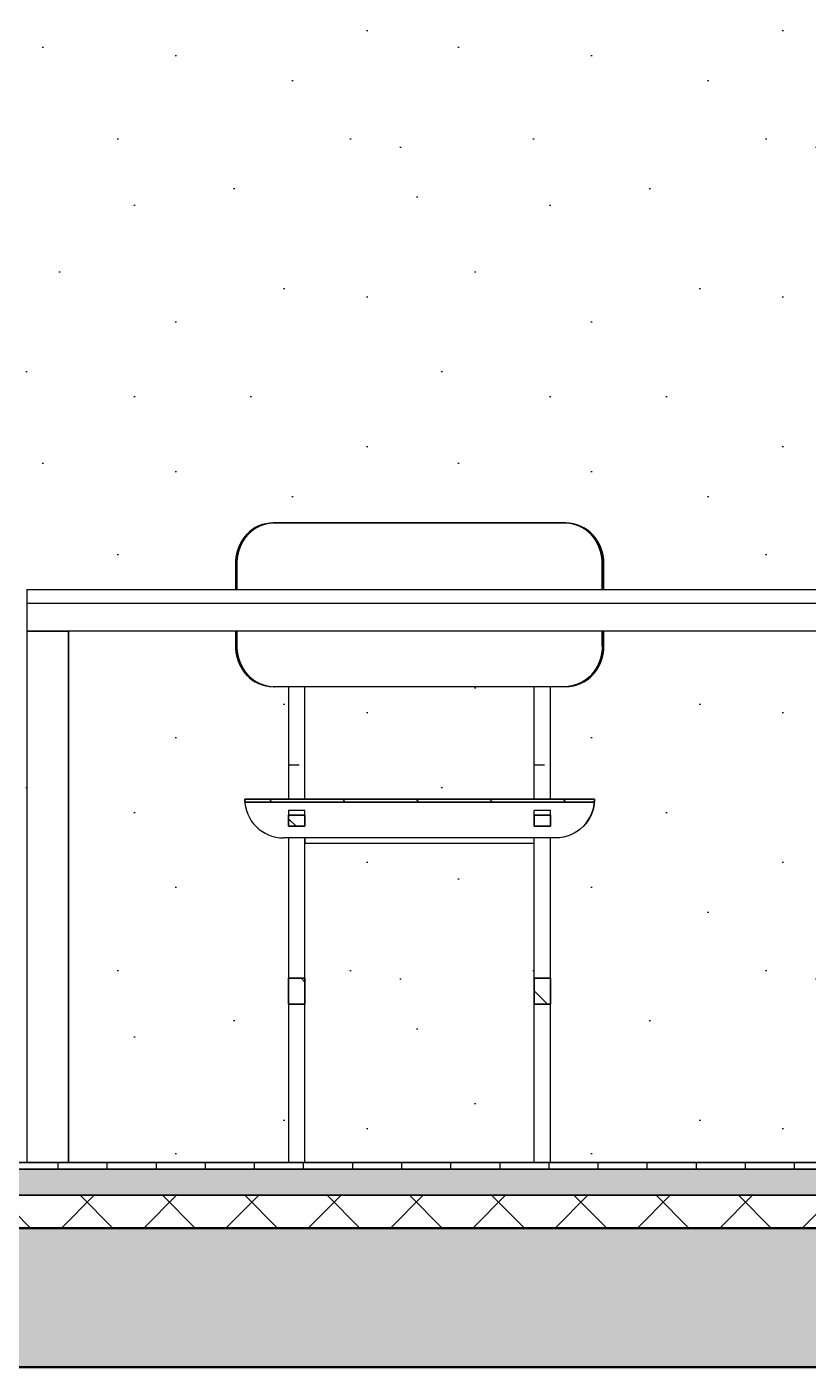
# Model space of a CAD drawing. Header units: millimetres. Extents: x -100 to 224448, y 0 to 22177.
# Drawn here: x 134184 to 135139, y 3600 to 5237 of the extents above; entities that cross this region are included whole.
import ezdxf

# ---------------------------------------------------------------- set-up
doc = ezdxf.new("R2010")
doc.units = ezdxf.units.MM
doc.linetypes.add('DASHED', pattern=[19.05, 12.7, -6.35])
doc.layers.get('0').update_dxf_attribs({"true_color": 0xdfdfdf})
for name, color, linetype in [('Background_0', 7, 'Continuous'), ('Boundary_0', 7, 'Continuous'), ('Boundary_Floor_ Ceramic Tiles', 7, 'Continuous'), ('Boundary_Insulation_ Extruded Polystyrene', 42, 'Continuous'), ('Boundary_Screed', 7, 'Continuous'), ('Elevation_Plaster_ Cement', 7, 'Continuous'), ('Fill_0', 7, 'Continuous'), ('Fill_Concrete_ Reinforced', 85, 'Continuous'), ('Fill_Floor_ Ceramic Tiles', 251, 'Continuous'), ('Fill_Insulation_ Extruded Polystyrene', 42, 'Continuous'), ('Fill_Screed', 251, 'Continuous'), ('Viewport border', 7, 'Continuous')]:
    doc.layers.add(name, color=color, linetype=linetype)
for name, color, linetype, lineweight in [('Background_Concrete_ Reinforced', 7, 'Continuous', 9), ('Background_Floor_ Ceramic Tiles', 7, 'Continuous', 9), ('Background_Insulation_ Extruded Polystyrene', 7, 'Continuous', 9), ('Background_Plaster_ Cement', 7, 'Continuous', 9), ('Background_Screed', 7, 'Continuous', 9), ('Boundary_Concrete_ Reinforced', 99, 'Continuous', 50)]:
    doc.layers.add(name, color=color, linetype=linetype, lineweight=lineweight)
doc.layers.add('BIM_ROOM_LINES', color=7, linetype='Continuous', plot=False)
pattern_1 = [(45, (-3002.4, 80), (-44.90128, 44.90128), [])]

# ---------------------------------------------------------------- blocks, each defined once
blk = doc.blocks.new("BB'__section__..%5CMainBuilding.dwg", base_point=(1833.3, -3770))
at = {"layer": 'Elevation_Plaster_ Cement'}
h = blk.add_hatch(dxfattribs=at)
h.set_pattern_fill('DOTS2', color=256, scale=20, style=0)
h.paths.add_polyline_path([(12402.4, 585), (12402.4, 525), (12334.4, 525), (12334.4, 80), (13284.4, 80), (13284.4, 729), (13284.4, 763), (13284.4, 780), (13539.4, 780), (13539.4, 811.4), (13552.8, 846.7, -0.001651), (13552.9, 846.9, -0.209989), (13585.7, 861.4), (13587.4, 861.4), (13764.4, 861.4), (13941.4, 861.4), (13943.1, 861.4, -0.211654), (13976, 846.7), (13989.4, 811.4), (13989.4, 780), (14239.4, 780), (14239.4, 811.4), (14252.8, 846.7, -0.001651), (14252.9, 846.9, -0.209989), (14285.7, 861.4), (14287.4, 861.4), (14464.4, 861.4), (14641.4, 861.4), (14643.1, 861.4, -0.211654), (14676, 846.7), (14689.4, 811.4), (14689.4, 780), (14884.4, 780), (14884.4, 763), (14884.4, 729), (14884.4, 80), (15384.4, 80), (15384.4, 729), (15384.4, 763), (15384.4, 780), (15579.4, 780), (15579.4, 811.4), (15592.8, 846.7, -0.211654), (15625.7, 861.4), (15627.4, 861.4), (15804.4, 861.4), (15981.4, 861.4), (15983.1, 861.4, -0.211654), (16016, 846.7), (16029.4, 811.4), (16029.4, 780), (16052.4, 780), (16052.4, 3080), (12334.4, 3080), (12334.4, 2885), (12402.4, 2885), (12402.4, 2825)])
h = blk.add_hatch(dxfattribs=at)
h.set_pattern_fill('DOTS2', color=256, scale=20, style=0)
h.paths.add_polyline_path([(13335.4, 729), (13335.4, 80), (13604.4, 80), (13604.4, 273.6), (13604.4, 305.1), (13604.4, 476.5), (13598.2, 476.5, -0.390947), (13550.8, 520.2, -0.020024), (13550.7, 524), (13564.6, 524), (13598.2, 524), (13604.4, 524), (13604.4, 559.1), (13604.4, 565.9), (13604.4, 661.4), (13587.4, 661.4), (13585.7, 661.4, -0.211654), (13552.8, 676), (13539.4, 711.4), (13539.4, 729)])
h = blk.add_hatch(dxfattribs=at)
h.set_pattern_fill('DOTS2', color=256, scale=20, style=0)
h.paths.add_polyline_path([(14298.2, 524), (14304.4, 524), (14304.4, 559.1), (14304.4, 565.9), (14304.4, 661.4), (14287.4, 661.4), (14285.7, 661.4, -0.211654), (14252.8, 676), (14239.4, 711.4), (14239.4, 729), (13989.4, 729), (13989.4, 711.4), (13975.8, 675.8, -0.209921), (13943.1, 661.4), (13941.4, 661.4), (13924.4, 661.4), (13924.4, 568.6), (13924.4, 565.9), (13924.4, 559.1), (13924.4, 524), (13930.7, 524), (13964.2, 524), (13978.2, 524, -0.020024), (13978, 520.2, -0.157842), (13966.8, 493.2, -0.01978), (13964.2, 490.4, -0.198912), (13930.7, 476.5), (13924.4, 476.5), (13924.4, 305.1), (13924.4, 273.6), (13924.4, 80), (14304.4, 80), (14304.4, 273.6), (14304.4, 305.1), (14304.4, 476.5), (14298.2, 476.5, -0.390947), (14250.8, 520.2, -0.020024), (14250.7, 524), (14264.6, 524)])
h = blk.add_hatch(dxfattribs=at)
h.set_pattern_fill('DOTS2', color=256, scale=20, style=0)
h.paths.add_polyline_path([(13624.4, 568.6), (13624.4, 565.9), (13624.4, 559.1), (13624.4, 524), (13904.4, 524), (13904.4, 559.1), (13904.4, 565.9), (13904.4, 661.4), (13764.4, 661.4), (13624.4, 661.4)])
h = blk.add_hatch(dxfattribs=at)
h.set_pattern_fill('DOTS2', color=256, scale=20, style=0)
h.paths.add_polyline_path([(13624.4, 273.6), (13624.4, 80), (13904.4, 80), (13904.4, 273.6), (13904.4, 305.1), (13904.4, 470), (13624.4, 470), (13624.4, 305.1)])
at = {"layer": 'Fill_0', "extrusion": (1.66663e-14, 2.69067e-12, -1)}
h = blk.add_hatch(dxfattribs=at)
h.set_pattern_fill('ANSI31', color=256, scale=20, style=0)
h.set_pattern_definition([(45, (-3002.4, 80), (-44.90128, 44.90128), [])])
edge = h.paths.add_edge_path()
edge.add_line((-13550.8, 520.2), (-13978, 520.2))
edge.add_spline(control_points=[(-13978, 520.2), (-13978.2, 522.1), (-13978.2, 524)], knot_values=[-0.785398, -0.785398, -0.785398, -0.705313, -0.705313, -0.705313], weights=[1, 0.999198, 1], degree=2, periodic=0)
edge.add_line((-13978.2, 524), (-13550.7, 524))
edge.add_spline(control_points=[(-13550.7, 524), (-13550.7, 522.1), (-13550.8, 520.2)], knot_values=[0.705313, 0.705313, 0.705313, 0.785398, 0.785398, 0.785398], weights=[1, 0.999198, 1], degree=2, periodic=0)
at = {"layer": 'Fill_0', "extrusion": (0, 0, -1)}
h = blk.add_hatch(dxfattribs=at)
h.set_pattern_fill('ANSI31', color=256, scale=20, style=0)
h.set_pattern_definition(pattern_1)
h.paths.add_polyline_path([(-13624.4, 490.9), (-13624.4, 504.4), (-13604.4, 504.4), (-13604.4, 490.9)])
h = blk.add_hatch(dxfattribs=at)
h.set_pattern_fill('ANSI31', color=256, scale=20, style=0)
h.set_pattern_definition(pattern_1)
h.paths.add_polyline_path([(-13904.4, 490.9), (-13924.4, 490.9), (-13924.4, 504.4), (-13904.4, 504.4)])
h = blk.add_hatch(dxfattribs=at)
h.set_pattern_fill('ANSI31', color=256, scale=20, style=0)
h.set_pattern_definition(pattern_1)
h.paths.add_polyline_path([(-13624.4, 273.6), (-13624.4, 305.1), (-13604.4, 305.1), (-13604.4, 273.6)])
h = blk.add_hatch(dxfattribs=at)
h.set_pattern_fill('ANSI31', color=256, scale=20, style=0)
h.set_pattern_definition(pattern_1)
h.paths.add_polyline_path([(-13904.4, 273.6), (-13924.4, 273.6), (-13924.4, 305.1), (-13904.4, 305.1)])
at = {"layer": 'Fill_Concrete_ Reinforced', "extrusion": (-1.64668e-31, -8.571e-30, -1)}
h = blk.add_hatch(dxfattribs=at)
h.set_pattern_fill('CONCRETE1', color=256, scale=20, angle=15, style=0)
h.set_pattern_definition([(15, (-3002.4, 80), (287.368, 497.736), [50.8, -355.6]), (105, (-3002.4, 80), (-497.736, 287.368), [50.8, -355.6]), (150, (-2953.33, 93.15), (-392.5523, -105.184), [71.842, -502.894]), (15, (-3012.5, 313.96), (287.368, 497.736), [50.8, -355.6]), (60, (-2981.4, 296), (-105.184, 392.5523), [35.921, -538.815]), (150, (-2981.4, 296), (-392.5523, -105.184), [35.921, -538.815]), (15, (-2891.6, 451.54), (287.368, 497.736), [71.842, -334.558]), (60, (-2891.6, 451.54), (-105.184, 392.5523), [50.8, -523.936]), (150, (-2822.2, 470.13), (-392.5523, -105.184), [50.8, -523.936]), (105, (-2758.8, 250.45), (-497.736, 287.368), [50.8, -355.6]), (60, (-2758.82, 250.45), (-105.184, 392.5523), [35.921, -538.815]), (150, (-2740.86, 281.56), (-392.5523, -105.184), [35.921, -538.815]), (15, (-2979.63, 191.3), (287.368, 497.736), [25.4, -340.36]), (15, (-2711.5, 368.3), (287.368, 497.736), [25.4, -340.36]), (105, (-2847.33, 384.5), (-497.736, 287.368), [25.4, -340.36]), (150, (-2739.1, 176.85), (-392.5523, -105.184), [35.921, -538.815]), (150, (-2983.15, 400.7), (-392.5523, -105.184), [35.921, -538.815]), (60, (-2852.9, 258.1), (-105.184, 392.5523), [35.921, -538.815]), (105, (-2880.6, 165.23), (-497.736, 287.368), [6.35, -400.05]), (105, (-2906.6, 335.76), (-497.736, 287.368), [6.35, -400.05]), (105, (-2740.65, 452.54), (-497.736, 287.368), [6.35, -400.05]), (105, (-2678.64, 245.64), (-497.736, 287.368), [6.35, -400.05])])
h.paths.add_polyline_path([(-21512.4, -170), (-21512.4, 0), (-21230.4, 0), (-12334.4, 0), (-12092.4, 0), (-12092.4, -170)])
at = {"layer": 'Fill_Floor_ Ceramic Tiles', "extrusion": (-1.24803e-31, -2.22129e-41, -1)}
h = blk.add_hatch(dxfattribs=at)
h.set_pattern_fill('_USER', color=256, scale=60, angle=90, style=0, pattern_type=0)
h.set_pattern_definition([(90, (-3002.4, 80), (-60, -2e-13), [])])
h.paths.add_polyline_path([(-12334.4, 80), (-12334.4, 72), (-21230.4, 72), (-21230.4, 80)])
at = {"layer": 'Fill_Insulation_ Extruded Polystyrene', "extrusion": (-1.24803e-31, -2.18545e-44, -1)}
h = blk.add_hatch(dxfattribs=at)
h.set_pattern_fill('INSULATION', color=256, scale=20, style=0)
h.set_pattern_definition([(45, (-3002.4, 80), (-50.28943, 50.28943), []), (135, (-3002.4, 80), (-50.28943, -50.28943), [])])
h.paths.add_polyline_path([(-12334.4, 40), (-12334.4, 0), (-21230.4, 0), (-21230.4, 40)])
at = {"layer": 'Fill_Screed', "extrusion": (-1.24803e-31, 1.58826e-45, -1)}
h = blk.add_hatch(dxfattribs=at)
h.set_pattern_fill('SCREED', color=256, scale=20, angle=15, style=0)
h.set_pattern_definition([(15, (-3002.4, 80), (915.6406, 508.3053), [-127, 0, -381, 0]), (15, (-3005.69, 92.27), (915.6406, 508.3053), [-50.8, 0, -177.8, 0, -91.44, 0, -381, 0]), (15, (-3008.97, 104.53), (915.6406, 508.3053), [-25.4, 0, -127, 0, -127, 0, -279.4, 0, -91.44, 0]), (15, (-3012.26, 116.8), (915.6406, 508.3053), [-91.44, 0, -406.4, 0]), (15, (-3015.55, 129.07), (915.6406, 508.3053), [-304.8, 0, -304.8, 0]), (15, (-3018.84, 141.34), (915.6406, 508.3053), [-431.8, 0]), (15, (-3022.12, 153.6), (915.6406, 508.3053), [-127, 0, -558.8, 0]), (15, (-3025.4, 165.87), (915.6406, 508.3053), [-177.8, 0, -101.6, 0]), (15, (-3028.7, 178.14), (915.6406, 508.3053), [-254, 0]), (15, (-3035.27, 202.67), (915.6406, 508.3053), [-35.56, 0, -381, 0, -228.6, 0]), (15, (-3038.56, 214.94), (915.6406, 508.3053), [-50.8, 0, -5.08, 0, -127, 0]), (15, (-3041.84, 227.2), (915.6406, 508.3053), [-25.4, 0, -330.2, 0, -381, 0]), (15, (-3045.13, 239.47), (915.6406, 508.3053), [-254, 0]), (15, (-3048.42, 251.74), (915.6406, 508.3053), [-127, 0, -533.4, 0]), (15, (-3055, 276.28), (915.6406, 508.3053), [-609.6, 0]), (15, (-3058.28, 288.54), (915.6406, 508.3053), [-127, 0, -10.16, 0, -177.8, 0]), (15, (-3061.57, 300.8), (915.6406, 508.3053), [-35.56, 0, -254, 0, -101.6, 0, -177.8, 0, -203.2, 0]), (15, (-3064.85, 313.08), (915.6406, 508.3053), [-76.2, 0, -101.6, 0, -254, 0, -10.16, 0, -127, 0]), (15, (-3068.14, 325.35), (915.6406, 508.3053), [-254, 0])])
h.paths.add_polyline_path([(-12334.4, 72), (-12334.4, 40), (-21230.4, 40), (-21230.4, 72)])
at = {"linetype": 'DASHED', "extrusion": (0, 1, 0)}
for p, q in [((13541.1, 811.4), (13539.4, 811.4)), ((13989.4, 811.4), (13987.7, 811.4)), ((13541.1, 711.4), (13539.4, 711.4)), ((13989.4, 711.4), (13987.7, 711.4)), ((13604.4, 565.9), (13624.4, 565.9)), ((13904.4, 565.9), (13924.4, 565.9))]:
    blk.add_line(p, q, dxfattribs=at)
blk.add_line((2834.4, 80), (21730.4, 80))
blk.add_line((2834.4, 80), (21730.4, 80))
blk.add_line((2834.4, 80), (21730.4, 80))
at = {"layer": 'Background_0', "extrusion": (0, 1, 0)}
for p, q in [((13585.7, 861.4), (13764.4, 861.4)), ((13585.7, 861.4), (13764.4, 861.4)), ((13587.4, 861.4), (13585.7, 861.4)), ((13587.4, 861.4), (13585.7, 861.4)), ((13587.4, 861.4), (13585.7, 861.4)), ((13764.4, 861.4), (13587.4, 861.4)), ((13764.4, 861.4), (13587.4, 861.4)), ((13764.4, 861.4), (13587.4, 861.4)), ((13941.4, 861.4), (13764.4, 861.4)), ((13764.4, 861.4), (13943.1, 861.4)), ((13941.4, 861.4), (13764.4, 861.4)), ((13764.4, 861.4), (13943.1, 861.4)), ((13941.4, 861.4), (13764.4, 861.4)), ((13943.1, 861.4), (13941.4, 861.4)), ((13943.1, 861.4), (13941.4, 861.4)), ((13943.1, 861.4), (13941.4, 861.4)), ((13539.4, 811.4), (13539.4, 780)), ((13541.1, 811.4), (13541.1, 780)), ((13987.7, 780), (13987.7, 811.4)), ((13989.4, 780), (13989.4, 811.4)), ((13989.4, 811.4), (13989.4, 780)), ((13989.4, 780), (13989.4, 811.4)), ((13989.4, 811.4), (13989.4, 780)), ((13989.4, 780), (13989.4, 811.4)), ((13284.4, 780), (13539.4, 780)), ((13284.4, 780), (13539.4, 780)), ((13284.4, 780), (13284.4, 780)), ((13284.4, 780), (13284.4, 780)), ((13284.4, 780), (13284.4, 763)), ((13284.4, 780), (14884.4, 780)), ((13989.4, 780), (14239.4, 780)), ((13989.4, 780), (14239.4, 780)), ((14884.4, 763), (13284.4, 763)), ((14884.4, 763), (13284.4, 763)), ((13284.4, 763), (13284.4, 729)), ((13284.4, 729), (13335.4, 729)), ((13284.4, 729), (13284.4, 80)), ((14884.4, 729), (13284.4, 729)), ((13335.4, 729), (13335.4, 80)), ((13335.4, 80), (13335.4, 729)), ((13335.4, 729), (13335.4, 80)), ((13335.4, 729), (13335.4, 80)), ((13335.4, 80), (13335.4, 729)), ((13335.4, 80), (13335.4, 729)), ((13539.4, 729), (13539.4, 711.4)), ((13541.1, 729), (13541.1, 711.4)), ((13987.7, 711.4), (13987.7, 729)), ((13989.4, 711.4), (13989.4, 729)), ((13989.4, 729), (13989.4, 711.4)), ((13989.4, 711.4), (13989.4, 729)), ((13989.4, 729), (13989.4, 711.4)), ((13989.4, 711.4), (13989.4, 729)), ((13585.7, 661.4), (13587.4, 661.4)), ((13587.4, 661.4), (13764.4, 661.4)), ((13604.4, 661.4), (13604.4, 565.9)), ((13624.4, 568.6), (13624.4, 661.4)), ((13624.4, 565.9), (13624.4, 661.4)), ((13624.4, 565.9), (13624.4, 661.4)), ((13624.4, 568.6), (13624.4, 661.4)), ((13624.4, 565.9), (13624.4, 661.4)), ((13764.4, 661.4), (13941.4, 661.4)), ((13904.4, 565.9), (13904.4, 661.4)), ((13924.4, 565.9), (13924.4, 661.4)), ((13924.4, 565.9), (13924.4, 661.4)), ((13924.4, 565.9), (13924.4, 661.4)), ((13924.4, 568.6), (13924.4, 661.4)), ((13924.4, 568.6), (13924.4, 661.4)), ((13941.4, 661.4), (13943.1, 661.4)), ((13604.4, 565.9), (13604.4, 559.1)), ((13604.4, 559.1), (13604.4, 524)), ((13624.4, 559.1), (13624.4, 568.6)), ((13624.4, 559.1), (13624.4, 568.6)), ((13624.4, 559.1), (13624.4, 565.9)), ((13624.4, 559.1), (13624.4, 565.9)), ((13624.4, 559.1), (13624.4, 565.9)), ((13624.4, 524), (13624.4, 559.1)), ((13624.4, 524), (13624.4, 559.1)), ((13624.4, 524), (13624.4, 559.1)), ((13624.4, 524), (13624.4, 559.1)), ((13624.4, 524), (13624.4, 559.1)), ((13904.4, 559.1), (13904.4, 565.9)), ((13904.4, 524), (13904.4, 559.1)), ((13924.4, 559.1), (13924.4, 568.6)), ((13924.4, 559.1), (13924.4, 568.6)), ((13924.4, 559.1), (13924.4, 565.9)), ((13924.4, 559.1), (13924.4, 565.9)), ((13924.4, 559.1), (13924.4, 565.9)), ((13924.4, 524), (13924.4, 559.1)), ((13924.4, 524), (13924.4, 559.1)), ((13924.4, 524), (13924.4, 559.1)), ((13924.4, 524), (13924.4, 559.1)), ((13924.4, 524), (13924.4, 559.1)), ((13550.7, 524), (13604.4, 524)), ((13564.6, 524), (13550.7, 524)), ((13550.7, 524), (13604.4, 524)), ((13564.6, 524), (13550.7, 524)), ((13978.2, 524), (13550.7, 524)), ((13550.7, 524), (13978.2, 524)), ((13598.2, 524), (13564.6, 524)), ((13598.2, 524), (13564.6, 524)), ((13604.4, 524), (13598.2, 524)), ((13604.4, 524), (13598.2, 524)), ((13624.4, 524), (13904.4, 524)), ((13904.4, 524), (13624.4, 524)), ((13624.4, 524), (13904.4, 524)), ((13904.4, 524), (13624.4, 524)), ((13924.4, 524), (13978.2, 524)), ((13930.7, 524), (13924.4, 524)), ((13924.4, 524), (13978.2, 524)), ((13930.7, 524), (13924.4, 524)), ((13964.2, 524), (13930.7, 524)), ((13964.2, 524), (13930.7, 524)), ((13978.2, 524), (13964.2, 524)), ((13978.2, 524), (13964.2, 524)), ((13550.8, 520.2), (13978, 520.2)), ((13624.4, 510), (13604.4, 510)), ((13604.4, 510), (13604.4, 504.4)), ((13624.4, 504.4), (13624.4, 510)), ((13904.4, 504.4), (13904.4, 510)), ((13924.4, 510), (13904.4, 510)), ((13924.4, 504.4), (13924.4, 510)), ((13604.4, 504.4), (13604.4, 490.9)), ((13624.4, 504.4), (13604.4, 504.4)), ((13624.4, 490.9), (13624.4, 504.4)), ((13924.4, 504.4), (13904.4, 504.4)), ((13904.4, 504.4), (13904.4, 490.9)), ((13924.4, 490.9), (13924.4, 504.4)), ((13930.7, 476.5), (13598.2, 476.5)), ((13604.4, 490.9), (13624.4, 490.9)), ((13604.4, 476.5), (13604.4, 305.1)), ((13624.4, 476.5), (13624.4, 470)), ((13624.4, 80), (13624.4, 476.5)), ((13904.4, 490.9), (13924.4, 490.9)), ((13904.4, 305.1), (13904.4, 476.5)), ((13924.4, 80), (13924.4, 476.5)), ((13924.4, 80), (13924.4, 476.5)), ((13924.4, 80), (13924.4, 476.5)), ((13924.4, 80), (13924.4, 476.5)), ((13924.4, 80), (13924.4, 476.5)), ((13624.4, 80), (13624.4, 470)), ((13624.4, 470), (13904.4, 470)), ((13624.4, 80), (13624.4, 470)), ((13624.4, 80), (13624.4, 470)), ((13624.4, 80), (13624.4, 470)), ((13624.4, 305.1), (13604.4, 305.1)), ((13604.4, 305.1), (13604.4, 273.6)), ((13624.4, 273.6), (13624.4, 305.1)), ((13924.4, 305.1), (13904.4, 305.1)), ((13904.4, 305.1), (13904.4, 273.6)), ((13924.4, 273.6), (13924.4, 305.1)), ((13604.4, 273.6), (13604.4, 80)), ((13604.4, 273.6), (13624.4, 273.6)), ((13624.4, 80), (13624.4, 273.6)), ((13904.4, 80), (13904.4, 273.6)), ((13904.4, 273.6), (13924.4, 273.6)), ((13924.4, 80), (13924.4, 273.6)), ((13284.4, 80), (13335.4, 80)), ((13624.4, 80), (13604.4, 80)), ((13924.4, 80), (13904.4, 80))]:
    blk.add_line(p, q, dxfattribs=at)
at = {"layer": 'Background_0'}
for centre, radius, start, end in [((13585.7, 816.9), 44.5, 90.0676, 137.8696), ((13585.7, 816.9), 44.5, 90.0643, 137.5011), ((13585.7, 816.9), 44.5, 90.0643, 137.5011), ((13587.4, 816.9), 44.5, 90.0641, 137.8641), ((13941.4, 816.9), 44.5, 42.1359, 89.9359), ((13943.1, 816.9), 44.5, 42.1304, 89.9324), ((13943.1, 816.9), 44.5, 42.1304, 89.9324), ((13943.1, 816.9), 44.5, 42.1304, 89.9324), ((13585.7, 705.8), 44.5, 222.1304, 269.9324), ((13587.4, 705.8), 44.5, 222.1359, 269.9359), ((13943.1, 705.8), 44.5, 270.0676, 317.8696), ((13598.2, 524), 47.5, 180, 270), ((13930.7, 524), 47.5, 315, 0)]:
    blk.add_arc(centre, radius, start, end, dxfattribs=at)
at = {"layer": 'Background_0', "extrusion": (0, 0, -1)}
for centre, radius, start, end in [((-13585.7, 816.9), 44.5, 42.4995, 89.9357), ((-13585.7, 816.9), 44.5, 42.4995, 89.9357), ((-13943.1, 816.9), 44.5, 90.0676, 137.8696), ((-13943.1, 816.9), 44.5, 90.0676, 137.8696), ((-13941.4, 705.8), 44.5, 222.1359, 269.9359), ((-13930.7, 524), 47.5, 180, 270), ((-13930.7, 524), 47.5, 180, 225), ((-13930.7, 524), 47.5, 180, 220.4674), ((-13930.7, 524), 47.5, 180, 220.4674), ((-13930.7, 524), 47.5, 180, 220.4674)]:
    blk.add_arc(centre, radius, start, end, dxfattribs=at)
at = {"layer": 'Background_0'}
for points, knots in [([(13552.8, 846.7), (13551.5, 845.4), (13550.3, 844), (13549.2, 842.5), (13548.1, 840.9), (13546.1, 837.6), (13545.2, 835.9), (13544.3, 834.1), (13543.5, 832.3), (13542.2, 828.6), (13541.5, 826.8), (13541, 824.8), (13540.6, 822.9), (13539.9, 819), (13539.6, 817.1), (13539.5, 815.2), (13539.4, 813.2), (13539.4, 811.4)], [264.550818, 264.550818, 264.550818, 264.550818, 264.550818, 264.550818, 273.968543, 273.968543, 273.968543, 273.968543, 283.386268, 283.386268, 283.386268, 283.386268, 292.803993, 292.803993, 292.803993, 292.803993, 302.221718, 302.221718, 302.221718, 302.221718, 302.221718, 302.221718]), ([(13554.4, 846.7), (13553.2, 845.4), (13552, 844), (13550.9, 842.5), (13549.8, 840.9), (13547.8, 837.6), (13546.9, 835.9), (13546, 834.1), (13545.2, 832.3), (13543.9, 828.6), (13543.2, 826.8), (13542.7, 824.8), (13542.3, 822.9), (13541.6, 819), (13541.3, 817.1), (13541.2, 815.2), (13541.1, 813.2), (13541.1, 811.4)], [302.23523, 302.23523, 302.23523, 302.23523, 302.23523, 302.23523, 311.652964, 311.652964, 311.652964, 311.652964, 321.070697, 321.070697, 321.070697, 321.070697, 330.488431, 330.488431, 330.488431, 330.488431, 339.906165, 339.906165, 339.906165, 339.906165, 339.906165, 339.906165]), ([(13987.7, 811.4), (13987.7, 813.2), (13987.6, 815.2), (13987.5, 817.1), (13987.2, 819), (13986.5, 822.9), (13986.1, 824.8), (13985.6, 826.8), (13984.9, 828.6), (13983.6, 832.3), (13982.8, 834.1), (13981.9, 835.9), (13981, 837.6), (13979, 840.9), (13977.9, 842.5), (13976.8, 844), (13975.6, 845.4), (13974.4, 846.7)], [264.564296, 264.564296, 264.564296, 264.564296, 264.564296, 264.564296, 273.982029, 273.982029, 273.982029, 273.982029, 283.399763, 283.399763, 283.399763, 283.399763, 292.817497, 292.817497, 292.817497, 292.817497, 302.23523, 302.23523, 302.23523, 302.23523, 302.23523, 302.23523]), ([(13989.4, 811.4), (13989.4, 813.2), (13989.3, 815.2), (13989.2, 817.1), (13988.9, 819), (13988.2, 822.9), (13987.8, 824.8), (13987.3, 826.8), (13986.6, 828.6), (13985.3, 832.3), (13984.5, 834.1), (13983.6, 835.9), (13982.7, 837.6), (13980.7, 840.9), (13979.6, 842.5), (13978.5, 844), (13977.3, 845.4), (13976, 846.7)], [302.221718, 302.221718, 302.221718, 302.221718, 302.221718, 302.221718, 311.639443, 311.639443, 311.639443, 311.639443, 321.057168, 321.057168, 321.057168, 321.057168, 330.474893, 330.474893, 330.474893, 330.474893, 339.892619, 339.892619, 339.892619, 339.892619, 339.892619, 339.892619]), ([(13976, 846.7), (13977.3, 845.4), (13978.5, 844), (13979.6, 842.5), (13980.7, 840.9), (13982.7, 837.6), (13983.6, 835.9), (13984.5, 834.1), (13985.3, 832.3), (13986.6, 828.6), (13987.3, 826.8), (13987.8, 824.8), (13988.2, 822.9), (13988.9, 819), (13989.2, 817.1), (13989.3, 815.2), (13989.4, 813.2), (13989.4, 811.4)], [302.221718, 302.221718, 302.221718, 302.221718, 302.221718, 302.221718, 311.639443, 311.639443, 311.639443, 311.639443, 321.057168, 321.057168, 321.057168, 321.057168, 330.474893, 330.474893, 330.474893, 330.474893, 339.892619, 339.892619, 339.892619, 339.892619, 339.892619, 339.892619]), ([(13989.4, 811.4), (13989.4, 813.2), (13989.3, 815.2), (13989.2, 817.1), (13988.9, 819), (13988.2, 822.9), (13987.8, 824.8), (13987.3, 826.8), (13986.6, 828.6), (13985.3, 832.3), (13984.5, 834.1), (13983.6, 835.9), (13982.7, 837.6), (13980.7, 840.9), (13979.6, 842.5), (13978.5, 844), (13977.3, 845.4), (13976, 846.7)], [302.221718, 302.221718, 302.221718, 302.221718, 302.221718, 302.221718, 311.639443, 311.639443, 311.639443, 311.639443, 321.057168, 321.057168, 321.057168, 321.057168, 330.474893, 330.474893, 330.474893, 330.474893, 339.892619, 339.892619, 339.892619, 339.892619, 339.892619, 339.892619]), ([(13976, 846.7), (13977.3, 845.4), (13978.5, 844), (13979.6, 842.5), (13980.7, 840.9), (13982.7, 837.6), (13983.6, 835.9), (13984.5, 834.1), (13985.3, 832.3), (13986.6, 828.6), (13987.3, 826.8), (13987.8, 824.8), (13988.2, 822.9), (13988.9, 819), (13989.2, 817.1), (13989.3, 815.2), (13989.4, 813.2), (13989.4, 811.4)], [302.221718, 302.221718, 302.221718, 302.221718, 302.221718, 302.221718, 311.639443, 311.639443, 311.639443, 311.639443, 321.057168, 321.057168, 321.057168, 321.057168, 330.474893, 330.474893, 330.474893, 330.474893, 339.892619, 339.892619, 339.892619, 339.892619, 339.892619, 339.892619]), ([(13989.4, 811.4), (13989.4, 813.2), (13989.3, 815.2), (13989.2, 817.1), (13988.9, 819), (13988.2, 822.9), (13987.8, 824.8), (13987.3, 826.8), (13986.6, 828.6), (13985.3, 832.3), (13984.5, 834.1), (13983.6, 835.9), (13982.7, 837.6), (13980.7, 840.9), (13979.6, 842.5), (13978.5, 844), (13977.3, 845.4), (13976, 846.7)], [302.221718, 302.221718, 302.221718, 302.221718, 302.221718, 302.221718, 311.639443, 311.639443, 311.639443, 311.639443, 321.057168, 321.057168, 321.057168, 321.057168, 330.474893, 330.474893, 330.474893, 330.474893, 339.892619, 339.892619, 339.892619, 339.892619, 339.892619, 339.892619]), ([(13539.4, 711.4), (13539.4, 709.5), (13539.5, 707.6), (13539.6, 705.6), (13539.9, 703.7), (13540.6, 699.8), (13541, 697.9), (13541.5, 696), (13542.2, 694.1), (13543.5, 690.4), (13544.3, 688.6), (13545.2, 686.8), (13546.1, 685.1), (13548.1, 681.8), (13549.2, 680.2), (13550.3, 678.7), (13551.5, 677.3), (13552.8, 676)], [151.110859, 151.110859, 151.110859, 151.110859, 151.110859, 151.110859, 160.528584, 160.528584, 160.528584, 160.528584, 169.946309, 169.946309, 169.946309, 169.946309, 179.364034, 179.364034, 179.364034, 179.364034, 188.781759, 188.781759, 188.781759, 188.781759, 188.781759, 188.781759]), ([(13541.1, 711.4), (13541.1, 709.5), (13541.2, 707.6), (13541.3, 705.6), (13541.6, 703.7), (13542.3, 699.8), (13542.7, 697.9), (13543.2, 696), (13543.9, 694.1), (13545.2, 690.4), (13546, 688.6), (13546.9, 686.8), (13547.8, 685.1), (13549.8, 681.8), (13550.9, 680.2), (13552, 678.7), (13553.2, 677.3), (13554.4, 676)], [113.446681, 113.446681, 113.446681, 113.446681, 113.446681, 113.446681, 122.864414, 122.864414, 122.864414, 122.864414, 132.282148, 132.282148, 132.282148, 132.282148, 141.699882, 141.699882, 141.699882, 141.699882, 151.117615, 151.117615, 151.117615, 151.117615, 151.117615, 151.117615]), ([(13987.7, 711.4), (13987.7, 709.5), (13987.6, 707.6), (13987.5, 705.6), (13987.2, 703.7), (13986.5, 699.8), (13986.1, 697.9), (13985.6, 696), (13984.9, 694.1), (13983.6, 690.4), (13982.8, 688.6), (13981.9, 686.8), (13981, 685.1), (13979, 681.8), (13977.9, 680.2), (13976.8, 678.7), (13975.6, 677.3), (13974.4, 676)], [302.23523, 302.23523, 302.23523, 302.23523, 302.23523, 302.23523, 311.652964, 311.652964, 311.652964, 311.652964, 321.070697, 321.070697, 321.070697, 321.070697, 330.488431, 330.488431, 330.488431, 330.488431, 339.906165, 339.906165, 339.906165, 339.906165, 339.906165, 339.906165]), ([(13976, 676), (13977.3, 677.3), (13978.5, 678.7), (13979.6, 680.2), (13980.7, 681.8), (13982.7, 685.1), (13983.6, 686.8), (13984.5, 688.6), (13985.3, 690.4), (13986.6, 694.1), (13987.3, 696), (13987.8, 697.9), (13988.2, 699.8), (13988.9, 703.7), (13989.2, 705.6), (13989.3, 707.6), (13989.4, 709.5), (13989.4, 711.4)], [264.550818, 264.550818, 264.550818, 264.550818, 264.550818, 264.550818, 273.968543, 273.968543, 273.968543, 273.968543, 283.386268, 283.386268, 283.386268, 283.386268, 292.803993, 292.803993, 292.803993, 292.803993, 302.221718, 302.221718, 302.221718, 302.221718, 302.221718, 302.221718]), ([(13989.4, 711.4), (13989.4, 709.5), (13989.3, 707.6), (13989.2, 705.6), (13988.9, 703.7), (13988.2, 699.8), (13987.8, 697.9), (13987.3, 696), (13986.6, 694.1), (13985.3, 690.4), (13984.5, 688.6), (13983.6, 686.8), (13982.7, 685.1), (13980.7, 681.8), (13979.6, 680.2), (13978.5, 678.7), (13977.3, 677.3), (13976, 676)], [264.550818, 264.550818, 264.550818, 264.550818, 264.550818, 264.550818, 273.968543, 273.968543, 273.968543, 273.968543, 283.386268, 283.386268, 283.386268, 283.386268, 292.803993, 292.803993, 292.803993, 292.803993, 302.221718, 302.221718, 302.221718, 302.221718, 302.221718, 302.221718]), ([(13976, 676), (13977.3, 677.3), (13978.5, 678.7), (13979.6, 680.2), (13980.7, 681.8), (13982.7, 685.1), (13983.6, 686.8), (13984.5, 688.6), (13985.3, 690.4), (13986.6, 694.1), (13987.3, 696), (13987.8, 697.9), (13988.2, 699.8), (13988.9, 703.7), (13989.2, 705.6), (13989.3, 707.6), (13989.4, 709.5), (13989.4, 711.4)], [264.550818, 264.550818, 264.550818, 264.550818, 264.550818, 264.550818, 273.968543, 273.968543, 273.968543, 273.968543, 283.386268, 283.386268, 283.386268, 283.386268, 292.803993, 292.803993, 292.803993, 292.803993, 302.221718, 302.221718, 302.221718, 302.221718, 302.221718, 302.221718]), ([(13989.4, 711.4), (13989.4, 709.5), (13989.3, 707.6), (13989.2, 705.6), (13988.9, 703.7), (13988.2, 699.8), (13987.8, 697.9), (13987.3, 696), (13986.6, 694.1), (13985.3, 690.4), (13984.5, 688.6), (13983.6, 686.8), (13982.7, 685.1), (13980.7, 681.8), (13979.6, 680.2), (13978.5, 678.7), (13977.3, 677.3), (13976, 676)], [264.550818, 264.550818, 264.550818, 264.550818, 264.550818, 264.550818, 273.968543, 273.968543, 273.968543, 273.968543, 283.386268, 283.386268, 283.386268, 283.386268, 292.803993, 292.803993, 292.803993, 292.803993, 302.221718, 302.221718, 302.221718, 302.221718, 302.221718, 302.221718]), ([(13976, 676), (13977.3, 677.3), (13978.5, 678.7), (13979.6, 680.2), (13980.7, 681.8), (13982.7, 685.1), (13983.6, 686.8), (13984.5, 688.6), (13985.3, 690.4), (13986.6, 694.1), (13987.3, 696), (13987.8, 697.9), (13988.2, 699.8), (13988.9, 703.7), (13989.2, 705.6), (13989.3, 707.6), (13989.4, 709.5), (13989.4, 711.4)], [264.550818, 264.550818, 264.550818, 264.550818, 264.550818, 264.550818, 273.968543, 273.968543, 273.968543, 273.968543, 283.386268, 283.386268, 283.386268, 283.386268, 292.803993, 292.803993, 292.803993, 292.803993, 302.221718, 302.221718, 302.221718, 302.221718, 302.221718, 302.221718])]:
    blk.add_open_spline(points, degree=5, knots=knots, dxfattribs=at)
for points in [[(13975.8, 675.8), (13975.9, 675.8), (13975.9, 675.9), (13976, 675.9), (13976, 676), (13976, 676)], [(13976, 676), (13976, 676), (13976, 675.9), (13975.9, 675.9), (13975.9, 675.8), (13975.8, 675.8)], [(13975.8, 675.8), (13975.9, 675.8), (13975.9, 675.9), (13976, 675.9), (13976, 676), (13976, 676)], [(13976, 676), (13976, 676), (13976, 675.9), (13975.9, 675.9), (13975.9, 675.8), (13975.8, 675.8)]]:
    blk.add_open_spline(points, degree=5, dxfattribs=at)
at = {"layer": 'Background_Concrete_ Reinforced', "extrusion": (0, 1, 0)}
for p, q in [((21230.4, 0), (12334.4, 0)), ((12092.4, -170), (21512.4, -170))]:
    blk.add_line(p, q, dxfattribs=at)
at = {"layer": 'Background_Floor_ Ceramic Tiles', "extrusion": (0, 1, 0)}
for p, q in [((21230.4, 80), (12334.4, 80)), ((12334.4, 72), (21230.4, 72))]:
    blk.add_line(p, q, dxfattribs=at)
at = {"layer": 'Background_Insulation_ Extruded Polystyrene', "extrusion": (0, 1, 0)}
for p, q in [((21230.4, 40), (12334.4, 40)), ((12334.4, 0), (21230.4, 0))]:
    blk.add_line(p, q, dxfattribs=at)
at = {"layer": 'Background_Plaster_ Cement', "extrusion": (0, 1, 0)}
for p, q in [((13335.4, 80), (13604.4, 80)), ((13624.4, 80), (13904.4, 80)), ((13924.4, 80), (14304.4, 80))]:
    blk.add_line(p, q, dxfattribs=at)
at = {"layer": 'Background_Screed', "extrusion": (0, 1, 0)}
for p, q in [((21230.4, 72), (12334.4, 72)), ((12334.4, 40), (21230.4, 40))]:
    blk.add_line(p, q, dxfattribs=at)
at = {"layer": 'BIM_ROOM_LINES', "extrusion": (0, 1, 0)}
for p, q in [((21230.4, 80), (12334.4, 80)), ((13604.4, 80), (13335.4, 80)), ((13904.4, 80), (13624.4, 80)), ((14304.4, 80), (13924.4, 80))]:
    blk.add_line(p, q, dxfattribs=at)
at = {"layer": 'Boundary_0', "extrusion": (0, 1, 0)}
for p, q in [((13550.7, 524), (13978.2, 524)), ((13978, 520.2), (13550.8, 520.2)), ((13604.4, 490.9), (13604.4, 504.4)), ((13604.4, 504.4), (13624.4, 504.4)), ((13624.4, 504.4), (13624.4, 490.9)), ((13904.4, 490.9), (13904.4, 504.4)), ((13904.4, 504.4), (13924.4, 504.4)), ((13924.4, 504.4), (13924.4, 490.9)), ((13624.4, 490.9), (13604.4, 490.9)), ((13924.4, 490.9), (13904.4, 490.9)), ((13604.4, 273.6), (13604.4, 305.1)), ((13604.4, 305.1), (13624.4, 305.1)), ((13624.4, 305.1), (13624.4, 273.6)), ((13904.4, 273.6), (13904.4, 305.1)), ((13904.4, 305.1), (13924.4, 305.1)), ((13924.4, 305.1), (13924.4, 273.6)), ((13624.4, 273.6), (13604.4, 273.6)), ((13924.4, 273.6), (13904.4, 273.6))]:
    blk.add_line(p, q, dxfattribs=at)
at = {"layer": 'Boundary_0', "extrusion": (-4.88498e-15, -4.88498e-15, -1)}
blk.add_arc((-13598.2, 524), 47.5, 355.4114, 0, dxfattribs=at)
at = {"layer": 'Boundary_0', "extrusion": (-4.88498e-15, 4.88498e-15, -1)}
blk.add_arc((-13930.7, 524), 47.5, 180, 184.5886, dxfattribs=at)
at = {"layer": 'Boundary_Concrete_ Reinforced', "extrusion": (0, 1, 0)}
for p, q in [((12334.4, 0), (21230.4, 0)), ((21512.4, -170), (12092.4, -170))]:
    blk.add_line(p, q, dxfattribs=at)
at = {"layer": 'Boundary_Floor_ Ceramic Tiles', "extrusion": (0, 1, 0)}
for p, q in [((12334.4, 80), (21230.4, 80)), ((21230.4, 72), (12334.4, 72))]:
    blk.add_line(p, q, dxfattribs=at)
at = {"layer": 'Boundary_Insulation_ Extruded Polystyrene', "extrusion": (0, 1, 0)}
for p, q in [((12334.4, 40), (21230.4, 40)), ((21230.4, 0), (12334.4, 0))]:
    blk.add_line(p, q, dxfattribs=at)
at = {"layer": 'Boundary_Screed', "extrusion": (0, 1, 0)}
for p, q in [((12334.4, 72), (21230.4, 72)), ((21230.4, 40), (12334.4, 40))]:
    blk.add_line(p, q, dxfattribs=at)

msp = doc.modelspace()

# ---------------------------------------------------------------- block references
at = {"layer": 'Viewport border'}
msp.add_blockref("BB'__section__..%5CMainBuilding.dwg", (122732.9, 0), dxfattribs=at)

doc.saveas('drawing.dxf')
